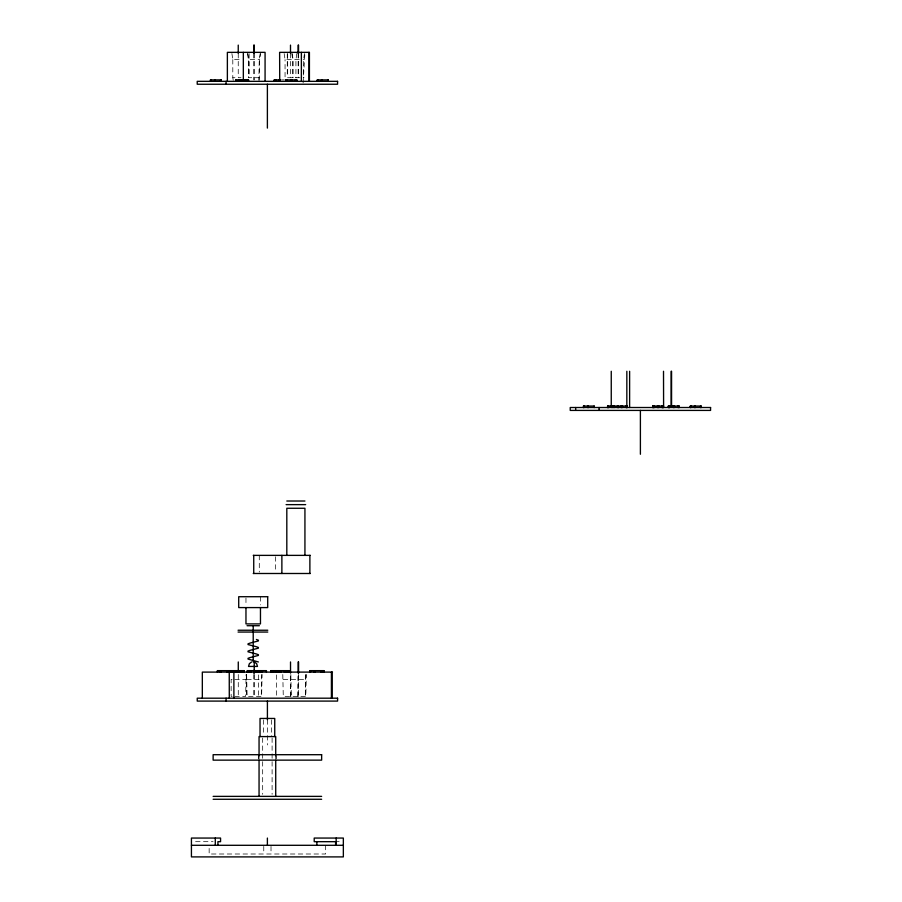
<?xml version="1.0" encoding="UTF-8"?>
<svg xmlns="http://www.w3.org/2000/svg" width="902" height="902" viewBox="0 0 902 902"><rect width="100%" height="100%" fill="white"/><g stroke="black" fill="none" stroke-linecap="round" stroke-linejoin="round"><path stroke-width="0.68" stroke-dasharray="4.51 3.38" d="M234.779 696.378L245.648 696.378L246.133 674.516M261.727 674.516L261.242 696.378M246.257 674.516L246.742 696.378L261.614 696.378L262.087 674.516M305.891 674.516L305.406 696.378M282.788 674.516L283.273 696.378L305.823 696.378L306.297 674.516M260.182 53.556L259.269 59.6L258.84 80.323M259.212 80.323L259.641 59.6L260.543 53.556M296.837 53.556L295.935 59.6L295.935 77.719M304.47 53.556L303.568 59.6L303.568 77.719M303.106 82.939L304.887 53.556M231.904 53.556L232.806 59.6L240.958 59.6M247.498 53.556L248.4 59.6L259.641 59.6M284.153 53.556L285.055 59.6L299.949 59.6M303.252 59.6L303.985 59.6M232.806 59.6L232.806 77.719L240.958 77.719M259.641 77.719L248.4 77.719L248.4 59.6M299.949 77.719L285.055 77.719L285.055 59.6M303.252 77.719L303.985 77.719M281.469 79.895L284.446 79.895M232.118 679.353L231.149 679.353L231.149 696.378L232.118 696.378M234.779 679.353L245.648 679.353M246.742 679.353L261.614 679.353M283.273 679.353L305.823 679.353M195.587 841.679L213.064 841.679M335.6 841.679L339.186 841.679M232.806 77.719L233.246 80.323M292.203 53.556L293.105 59.6L293.105 77.719M291.786 53.556L292.699 59.6L292.699 77.719M247.858 53.556L248.772 59.6L248.772 77.719M290.839 674.516L291.323 696.378M246.629 674.516L247.114 696.378M325.622 845.298L325.622 854.002L209.151 854.002L209.151 845.298M305.541 674.854L305.541 696.818M298.539 53.466L298.539 77.155M298.573 674.504L298.573 696.806M298.156 696.806L298.156 674.504L297.773 696.378M298.134 53.466L298.134 77.155M290.906 696.378L290.421 674.516L290.523 696.806M290.5 53.466L290.5 77.155M287.67 53.725L287.67 77.2M287.264 53.725L287.264 77.2M276.474 674.922L276.474 697.471M276.452 756.056L276.452 758.774M275.719 756.045L275.719 758.83M275.482 556.771L275.482 572.105M272.1 737.983L272.1 794.324M271.378 719.852L271.378 736.584M271.017 846.392L271.017 854.002M267.409 719.852L267.409 744.951M263.767 846.392L263.767 854.002M263.407 719.852L263.407 735.186M262.674 737.983L262.674 794.324M260.464 596.718L260.464 604.87M259.291 555.373L259.291 572.105M259.054 756.045L259.054 758.83M258.355 674.922L258.355 697.471M258.333 754.703L258.333 758.774M254.206 53.466L254.206 79.951M254.229 674.504L254.229 696.806M253.834 53.466L253.834 79.951M253.857 674.504L253.857 696.806M249.121 53.725L249.121 77.2M245.964 598.082L245.964 604.87M238.241 53.466L238.241 77.155M238.275 674.504L238.275 696.806"/><path stroke-width="1.35" d="M251.624 661.955L249.38 663.669L248.524 666.431L257.487 666.431L256.63 663.669L254.387 661.955M274.276 81.338L274.276 79.895L280.421 79.895M296.769 79.895L285.9 79.895L285.9 81.338L286.092 79.895M328.181 79.895L317.301 79.895L317.324 81.338L317.369 79.895M627.262 406.058L607.576 406.058L607.576 407.512M663.601 406.058L652.721 406.058L652.721 407.512M286.813 501.016L304.932 501.016M286.092 504.635L305.665 504.635M253.236 555.373L310.367 555.373M253.236 573.492L310.367 573.492M247.047 625.717L259.37 625.717M238.06 630.239L267.781 630.239M238.06 632.054L267.781 632.054M244.183 670.648L217.371 670.648L217.427 672.103M310.085 670.648L310.017 672.103L309.995 670.648L323.818 670.648M332.488 672.103L202.33 672.103L202.33 698.193M213.131 796.376L321.642 796.376M213.131 799.273L321.642 799.273M336.322 841.679L314.212 841.679L314.212 838.059L343.346 838.059L343.346 856.9L191.427 856.9L191.427 838.059L220.562 838.059L220.562 841.679L217.923 841.679L217.923 845.298M191.427 845.298L343.346 845.298M256.405 639.484L258.378 640.206L258.378 640.939L250.012 643.103L248.039 643.836L248.039 644.558L256.405 646.734L258.378 647.456L258.378 648.177L250.012 650.353L248.039 651.086L248.039 651.808L256.405 653.984L258.378 654.705L258.378 655.427L250.012 657.603L248.039 658.325L248.039 659.058L258.378 661.955M701.192 407.512L701.192 406.058L690.323 406.058L690.334 407.512L690.38 406.058M700.989 406.058L700.989 407.512M700.685 406.058L700.764 407.512M700.504 406.058L700.504 407.512M695.262 407.512L695.262 406.058L695.059 407.512M694.833 406.058L694.833 407.512M694.574 406.058L694.574 407.512M691.022 406.058L691.022 407.512M690.752 406.058L690.752 407.512M690.537 406.058L690.537 407.512M679.116 407.512L679.161 406.058L668.337 406.058L668.337 407.512M679.014 406.058L679.014 407.512M678.778 406.058L678.789 407.512M678.36 406.058L678.36 407.512M677.842 406.058L677.842 407.512M674.493 406.058L674.493 407.512M673.952 406.058L673.952 407.512M673.501 406.058L673.501 407.512M673.106 406.058L673.196 407.512M671.562 371.274L671.562 406.114M671.144 371.274L671.144 406.114M669.679 406.058L669.735 407.512M669.532 406.058L669.532 407.512M669.307 406.058L669.307 407.512M669.047 406.058L669.047 407.512M668.777 406.058L668.765 407.512L668.54 406.058M668.405 406.058L668.461 407.512M663.511 371.274L663.601 407.512M663.387 406.058L663.387 407.512M663.173 406.058L663.173 407.512M662.914 406.058L662.914 407.512M662.643 406.058L662.643 407.512M662.418 406.058L662.418 407.512M662.203 406.058L662.26 407.512M662.113 406.058L662.113 407.512M661.82 406.058L661.82 407.512M658.979 406.058L658.979 407.512M658.607 406.058L658.607 407.512M658.178 406.058L658.178 407.512M657.727 406.058L657.727 407.512M657.332 406.058L657.332 407.512M654.536 406.058L654.536 407.512M654.097 406.058L654.097 407.512L653.894 406.058M653.679 406.058L653.679 407.512M653.364 406.058L653.409 407.512M653.24 407.512L653.149 406.058L653.037 407.512M652.856 406.058L652.8 407.512M640.397 410.41L640.397 454.258M629.619 371.274L629.619 407.512M627.206 407.512L627.206 406.058L627.059 407.512M626.845 371.274L626.834 407.512M626.8 406.058L626.8 407.512M626.574 407.512L626.45 406.058L626.405 407.512M625.887 406.058L625.887 407.512M622.538 406.058L622.538 407.512M621.997 406.058L621.997 407.512M621.557 406.058L621.557 407.512M621.252 406.058L621.252 407.512M621.151 406.058L621.151 407.512M618.456 406.058L618.4 407.512M618.366 406.058L618.366 407.512M618.107 406.058L618.107 407.512M617.735 406.058L617.735 407.512M617.295 406.058L617.295 407.512M614.555 406.058L614.555 407.512M613.788 406.058L613.788 407.512M612.999 406.058L612.999 407.512M612.232 406.058L612.232 407.512M611.455 406.058L611.455 407.512M611.252 371.274L611.252 406.114M608.737 406.058L608.737 407.512M608.264 406.058L608.264 407.512M608.185 406.058L608.185 407.512M608.004 406.058L608.004 407.512M607.79 406.058L607.655 407.512M599.075 407.512L599.075 410.41M594.238 407.512L594.294 406.058L583.414 406.058L583.481 407.512M594.091 406.058L594.091 407.512M588.307 406.058L588.363 407.512M588.16 406.058L588.149 407.512M587.935 406.058L587.935 407.512M587.676 406.058L587.676 407.512M584.124 406.058L584.124 407.512M583.865 406.058L583.876 407.512M583.617 406.058L583.639 407.512M575.656 407.512L575.656 410.41M336.164 838.059L336.164 845.298M335.6 841.679L335.6 845.298M332.161 672.103L332.161 698.193M331.417 672.103L331.417 698.193M328.069 79.895L328.046 81.338M327.978 79.895L327.978 81.338M323.807 670.648L323.818 672.103M323.604 670.648L323.604 672.103M323.502 670.648L323.502 672.103M323.232 670.648L323.232 672.103M322.251 81.338L322.251 79.895L322.048 81.338M321.924 670.648L321.946 672.103M321.822 79.895L321.822 81.338M321.687 670.648L321.687 672.103M321.563 79.895L321.563 81.338M321.033 670.648L321.033 672.103M318.011 79.895L318.011 81.338M317.763 79.895L317.729 81.338M317.673 79.895L317.515 81.338M316.85 841.679L316.85 845.298M314.697 670.648L314.787 672.103M314.527 670.648L314.651 672.103M314.448 670.648L314.448 672.103M314.2 670.648L314.2 672.103M313.93 670.648L313.93 672.103M310.502 670.648L310.502 672.103M310.254 670.648L310.254 672.103M309.882 555.373L309.882 573.492M309.42 81.338L309.42 52.35L279.62 52.35L279.733 81.338M309.003 52.35L309.003 81.338M304.932 555.373L304.932 508.266L286.813 508.266L286.813 555.373M301.369 52.35L301.369 81.338M298.539 45.1L298.539 53.466M298.573 661.955L298.573 673.106M298.156 661.955L298.156 673.106M298.134 45.1L298.134 53.466M296.724 79.895L296.769 81.338M296.566 79.895L296.645 81.338M296.352 79.895L296.363 81.338M295.924 79.895L295.924 81.338M295.394 79.895L295.394 81.338M292.045 79.895L292.045 81.338M291.515 79.895L291.515 81.338M291.064 79.895L291.064 81.338M290.658 79.895L290.658 81.338M290.5 45.1L290.5 53.466M290.523 661.955L290.523 673.106M289.147 672.103L289.136 670.648L270.882 670.648L270.904 672.103M288.933 670.648L288.933 672.103M288.561 670.648L288.561 672.103M287.287 81.338L287.287 79.895L287.084 81.338M287.039 670.648L287.039 672.103M286.87 79.895L286.87 81.338M286.791 670.648L286.791 672.103M286.599 79.895L286.599 81.338M286.52 670.648L286.52 672.103M286.34 79.895L286.329 81.338M286.261 79.895L286.261 81.338M286.002 670.648L286.002 672.103M285.776 670.648L285.776 672.103M285.359 670.648L285.359 672.103M284.852 670.648L284.852 672.103M284.322 670.648L284.322 672.103M281.875 555.373L281.875 573.492M281.086 670.648L281.086 672.103M280.601 670.648L280.601 672.103M280.24 670.648L280.24 672.103M280.06 670.648L280.06 672.103M279.27 79.895L279.27 81.338M278.876 79.895L278.876 81.338M277.929 670.648L277.929 672.103M276.666 670.648L276.553 672.103M276.35 670.648L276.35 672.103M276.08 79.895L276.08 81.338M276.091 670.648L276.091 672.103M275.82 670.648L275.82 672.103M275.651 79.895L275.753 81.338M275.719 756.045L275.719 736.584L259.054 736.584L259.054 756.045M275.719 760.217L275.719 796.376M275.595 79.895L275.448 81.338M275.584 670.648L275.584 672.103M275.403 670.648L275.324 672.103M275.223 79.895L275.223 81.338M274.963 79.895L274.963 81.338M274.693 79.895L274.693 81.338M274.738 736.584L274.738 718.454L260.035 718.454L260.035 736.584M274.58 79.895L274.58 81.338M274.321 79.895L274.355 81.338M273.464 670.648L273.464 672.103M273.08 670.648L273.08 672.103M272.878 670.648L272.878 672.103M272.235 670.648L272.235 672.103M272.111 670.648L272.111 672.103M271.908 670.648L271.908 672.103M271.66 670.648L271.66 672.103M271.389 670.648L271.389 672.103M271.141 670.648L271.141 672.103M270.972 670.648L270.972 672.103M267.387 84.236L267.387 128.095M267.409 701.091L267.409 719.852M267.387 838.059L267.387 845.298M266.428 672.103L266.428 670.648L257.51 670.648L257.532 672.103M265.075 81.338L265.075 52.35L227.372 52.35L227.372 81.338M262.358 670.648L262.358 672.103M261.817 670.648L261.817 672.103M261.287 670.648L261.287 672.103M260.779 670.648L260.779 672.103M260.464 607.587L260.464 623.902L245.964 623.902L245.964 607.587M260.272 670.648L260.272 672.103M259.821 670.648L259.821 672.103M259.46 670.648L259.46 672.103M259.178 670.648L259.212 672.103M258.987 670.648L258.93 672.103L258.694 670.648M259.054 760.217L259.054 796.376M258.288 670.648L258.288 672.103M257.972 670.648L257.972 672.103M257.769 670.648L257.769 672.103M257.611 670.648L257.611 672.103M256.439 672.103L256.529 670.648L247.283 670.648L247.295 672.103M256.382 670.648L256.269 672.103L256.191 670.648M256.021 670.648L255.931 672.103M254.206 45.1L254.206 53.466M254.229 661.955L254.229 673.106M253.834 45.1L253.834 53.466M253.857 670.321L253.857 673.106M253.733 555.373L253.733 573.492M253.214 625.717L253.214 661.955M251.275 670.648L251.275 672.103M250.733 670.648L250.733 672.103M250.226 670.648L250.226 672.103M249.809 670.648L249.809 672.103M249.572 670.648L249.572 672.103M249.211 670.648L249.211 672.103M248.851 670.648L248.851 672.103M248.659 81.338L248.546 79.895L235.67 79.895L235.681 81.338M248.67 670.648L248.715 672.103M248.4 79.895L248.4 81.338M248.321 79.895L248.321 81.338M248.151 79.895L248.151 81.338M248.14 670.648L248.14 672.103M247.915 79.895L247.971 81.338M247.881 670.648L247.881 672.103M247.768 79.895L247.644 81.338M247.622 670.648L247.622 672.103M247.419 670.648L247.543 672.103M247.272 79.895L247.249 81.338L247.125 79.895M246.911 79.895L247.013 81.338M246.765 79.895L246.776 81.338M246.46 79.895L246.314 81.338M245.998 79.895L245.998 81.338M245.581 79.895L245.581 81.338M245.118 79.895L245.118 81.338M244.092 670.648L244.183 672.103M243.337 52.35L243.337 81.338M243.236 670.648L243.236 672.103M243.089 670.648L243.089 672.103M242.875 670.648L242.875 672.103M242.604 670.648L242.604 672.103M242.232 79.895L242.232 81.338M242.345 670.648L242.345 672.103M242.108 670.648L242.108 672.103M241.894 670.648L241.95 672.103M241.443 79.895L241.443 81.338M241.161 670.648L241.161 672.103M240.642 79.895L240.642 81.338M239.898 79.895L239.898 81.338M239.537 670.648L239.549 672.103M239.402 670.648L239.402 672.103M239.154 79.895L239.154 81.338M239.177 670.648L239.177 672.103M238.917 670.648L238.917 672.103M238.647 670.648L238.647 672.103M238.241 45.1L238.241 53.466M238.275 661.955L238.275 671.708M237.936 670.648L237.869 672.103M237.722 670.648L237.722 672.103M236.888 670.648L236.888 672.103M236.606 79.895L236.606 81.338M236.617 670.648L236.617 672.103M236.177 79.895L236.177 81.338M236.2 670.648L236.2 672.103M235.862 79.895L235.862 81.338M235.693 670.648L235.693 672.103M235.174 670.648L235.174 672.103M233.889 672.103L233.889 698.193M232.118 670.648L232.118 672.103M231.307 670.648L231.307 672.103M230.529 670.648L230.529 672.103M229.852 670.648L229.852 672.103M229.243 670.648L229.288 698.193M227.214 670.648L227.214 672.103M226.887 672.103L226.808 670.648L226.673 672.103M226.064 81.338L226.064 84.236M226.086 698.193L226.086 701.091M221.272 81.338L221.272 79.895L210.403 79.895L210.47 81.338M221.204 670.648L221.204 672.103M221.08 79.895L221.08 81.338M221.058 670.648L221.058 672.103M220.855 79.895L220.821 81.338M220.832 670.648L220.832 672.103M220.595 79.895L220.595 81.338M220.573 670.648L220.573 672.103M220.314 670.648L220.314 672.103M220.088 670.648L220.088 672.103M217.574 670.648L217.574 672.103M215.296 79.895L215.296 81.338M215.285 838.059L215.285 845.298M215.138 79.895L215.15 81.338M214.924 79.895L214.924 81.338M214.653 79.895L214.653 81.338M211.113 79.895L211.113 81.338M210.843 79.895L210.843 81.338M210.617 79.895L210.606 81.338M337.562 81.338L197.222 81.338L197.222 84.236L337.562 84.236L337.562 81.338M710.573 407.512L570.233 407.512L570.233 410.41L710.573 410.41L710.573 407.512M267.702 596.718L238.714 596.718L238.714 607.587L267.702 607.587L267.702 596.718M337.585 698.193L197.245 698.193L197.245 701.091L337.585 701.091L337.585 698.193M321.642 754.703L213.131 754.703L213.131 760.138L321.642 760.138L321.642 754.703M287.298 672.103L287.276 670.648L287.208 672.103"/></g></svg>
